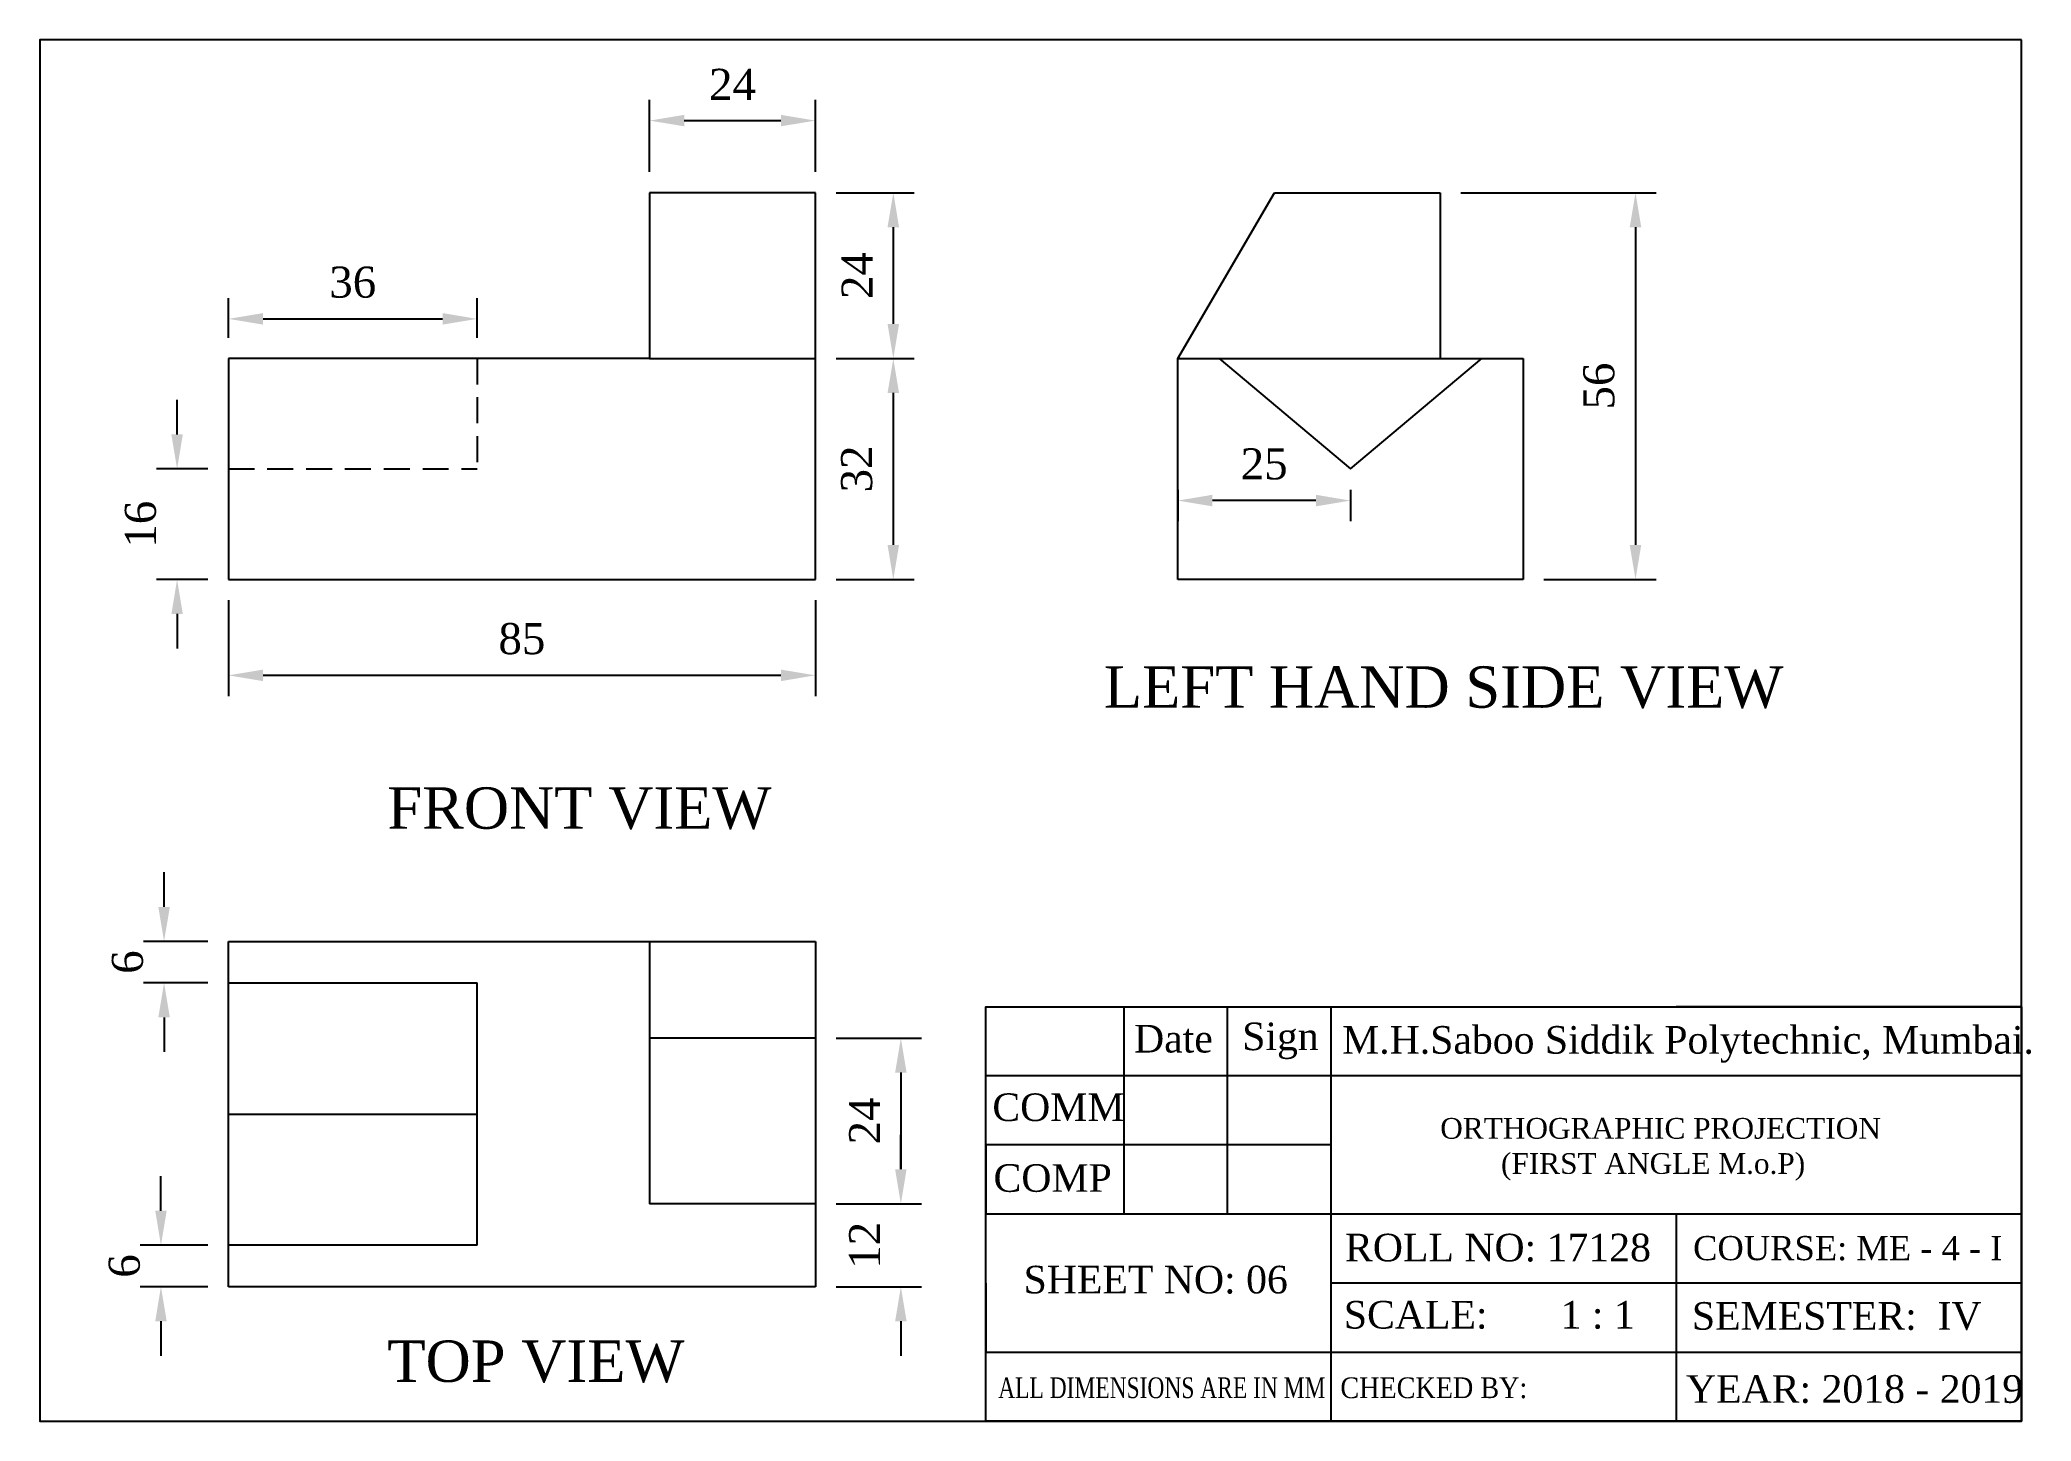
# Model space of a CAD drawing. Header units: inches. Extents: x -10 to 279, y -112 to 88.
import ezdxf

# ---------------------------------------------------------------- set-up
doc = ezdxf.new("R2010")
doc.units = ezdxf.units.IN
doc.header["$LTSCALE"] = 15
doc.header["$MEASUREMENT"] = 0
doc.linetypes.add('HIDDEN', pattern=[0.375, 0.25, -0.125])
doc.styles.add('01', font='times.ttf', dxfattribs={"height": 3})
doc.styles.add('02', font='times.ttf', dxfattribs={"height": 6})
doc.styles.add('Saad Sheet', font='times.ttf')
doc.dimstyles.get("Standard").update_dxf_attribs({"dimtxt": 6, "dimasz": 5, "dimexe": 3, "dimexo": 3, "dimgap": 3, "dimtad": 1, "dimtoh": 1, "dimdec": 0, "dimzin": 0, "dimdsep": 46, "dimtxsty": '01', "dimcen": 0.09, "dimadec": 0, "dimazin": 0, "dimtfac": 1, "dimtdec": 0, "dimtofl": 0, "dimtmove": 0, "dimatfit": 3, "dimfxl": 1, "dimtolj": 1, "dimtzin": 0, "dimarcsym": 0})

# ---------------------------------------------------------------- blocks, each defined once
blk = doc.blocks.new('*D1')
at = {"color": 0, "lineweight": -2, "transparency": 16777216}
for p, q in [((17.5, 7), (17.5, -6.88)), ((102.5, 7), (102.5, -6.88)), ((22.5, -3.88), (97.5, -3.88))]:
    blk.add_line(p, q, dxfattribs=at)
at = {"color": 0, "transparency": 16777216}
for points in [[(22.5, -3.05), (22.5, -4.72), (17.5, -3.88)], [(97.5, -3.05), (97.5, -4.72), (102.5, -3.88)]]:
    blk.add_solid(points, dxfattribs=at)
at = {"layer": 'Defpoints', "color": 0, "transparency": 16777216}
for p in [(17.5, 10), (102.5, 10), (102.5, -3.88)]:
    blk.add_point(p, dxfattribs=at)
at = {"color": 0, "transparency": 16777216, "insert": (60, 1.4), "char_height": 6, "attachment_point": 5, "style": '01'}
blk.add_mtext('\\A1;{\\H0.75x;85}', dxfattribs=at)
blk = doc.blocks.new('*D2')
at = {"color": 0, "lineweight": -2, "transparency": 16777216}
for p, q in [((10.06, 31), (10.06, 36)), ((14.5, 26), (7.06, 26)), ((14.5, 10), (7.06, 10)), ((10.06, 5), (10.06, 0))]:
    blk.add_line(p, q, dxfattribs=at)
at = {"color": 0, "transparency": 16777216}
for points in [[(9.23, 31), (10.89, 31), (10.06, 26)], [(9.23, 5), (10.89, 5), (10.06, 10)]]:
    blk.add_solid(points, dxfattribs=at)
at = {"layer": 'Defpoints', "color": 0, "transparency": 16777216}
for p in [(17.5, 26), (10.06, 10), (17.5, 10)]:
    blk.add_point(p, dxfattribs=at)
at = {"color": 0, "transparency": 16777216, "insert": (4.77, 18), "char_height": 4.5, "attachment_point": 5, "rotation": 90, "style": '01'}
blk.add_mtext('\\A1;16', dxfattribs=at)
blk = doc.blocks.new('*D3')
at = {"color": 0, "lineweight": -2, "transparency": 16777216}
for p, q in [((105.5, 42), (116.79, 42)), ((113.79, 37), (113.79, 15)), ((105.5, 10), (116.79, 10))]:
    blk.add_line(p, q, dxfattribs=at)
at = {"color": 0, "transparency": 16777216}
for points in [[(112.95, 37), (114.62, 37), (113.79, 42)], [(112.95, 15), (114.62, 15), (113.79, 10)]]:
    blk.add_solid(points, dxfattribs=at)
at = {"layer": 'Defpoints', "color": 0, "transparency": 16777216}
for p in [(102.5, 42), (102.5, 10), (113.79, 10)]:
    blk.add_point(p, dxfattribs=at)
at = {"color": 0, "transparency": 16777216, "insert": (108.5, 26), "char_height": 4.5, "attachment_point": 5, "rotation": 90, "style": '01'}
blk.add_mtext('\\A1;32', dxfattribs=at)
blk = doc.blocks.new('*D4')
at = {"color": 0, "lineweight": -2, "transparency": 16777216}
for p, q in [((105.5, 66), (116.79, 66)), ((113.79, 61), (113.79, 47)), ((105.5, 42), (116.79, 42))]:
    blk.add_line(p, q, dxfattribs=at)
at = {"color": 0, "transparency": 16777216}
for points in [[(112.95, 61), (114.62, 61), (113.79, 66)], [(112.95, 47), (114.62, 47), (113.79, 42)]]:
    blk.add_solid(points, dxfattribs=at)
at = {"layer": 'Defpoints', "color": 0, "transparency": 16777216}
for p in [(102.5, 66), (102.5, 42), (113.79, 42)]:
    blk.add_point(p, dxfattribs=at)
at = {"color": 0, "transparency": 16777216, "insert": (108.54, 54), "char_height": 4.5, "attachment_point": 5, "rotation": 90, "style": '01'}
blk.add_mtext('\\A1;24', dxfattribs=at)
blk = doc.blocks.new('*D5')
at = {"color": 0, "lineweight": -2, "transparency": 16777216}
for p, q in [((78.5, 69), (78.5, 79.44)), ((102.5, 69), (102.5, 79.44)), ((83.5, 76.44), (97.5, 76.44))]:
    blk.add_line(p, q, dxfattribs=at)
at = {"color": 0, "transparency": 16777216}
for points in [[(83.5, 77.27), (83.5, 75.61), (78.5, 76.44)], [(97.5, 77.27), (97.5, 75.61), (102.5, 76.44)]]:
    blk.add_solid(points, dxfattribs=at)
at = {"layer": 'Defpoints', "color": 0, "transparency": 16777216}
for p in [(102.5, 76.44), (78.5, 66), (102.5, 66)]:
    blk.add_point(p, dxfattribs=at)
at = {"color": 0, "transparency": 16777216, "insert": (90.5, 81.69), "char_height": 4.5, "attachment_point": 5, "style": '01'}
blk.add_mtext('\\A1;24', dxfattribs=at)
blk = doc.blocks.new('*D6')
at = {"color": 0, "lineweight": -2, "transparency": 16777216}
for p, q in [((17.5, 45), (17.5, 50.73)), ((53.5, 45), (53.5, 50.73)), ((22.5, 47.73), (48.5, 47.73))]:
    blk.add_line(p, q, dxfattribs=at)
at = {"color": 0, "transparency": 16777216}
for points in [[(22.5, 48.57), (22.5, 46.9), (17.5, 47.73)], [(48.5, 48.57), (48.5, 46.9), (53.5, 47.73)]]:
    blk.add_solid(points, dxfattribs=at)
at = {"layer": 'Defpoints', "color": 0, "transparency": 16777216}
for p in [(53.5, 47.73), (17.5, 42), (53.5, 42)]:
    blk.add_point(p, dxfattribs=at)
at = {"color": 0, "transparency": 16777216, "insert": (35.5, 53.02), "char_height": 4.5, "attachment_point": 5, "style": '01'}
blk.add_mtext('\\A1;36', dxfattribs=at)
blk = doc.blocks.new('*D7')
at = {"color": 0, "lineweight": -2, "transparency": 16777216}
for p, q in [((155, 23), (155, 18.42)), ((175, 21.42), (160, 21.42)), ((180, 23), (180, 18.42))]:
    blk.add_line(p, q, dxfattribs=at)
at = {"color": 0, "transparency": 16777216}
for points in [[(160, 22.26), (160, 20.59), (155, 21.42)], [(175, 22.26), (175, 20.59), (180, 21.42)]]:
    blk.add_solid(points, dxfattribs=at)
at = {"layer": 'Defpoints', "color": 0, "transparency": 16777216}
for p in [(155, 26), (180, 26), (155, 21.42)]:
    blk.add_point(p, dxfattribs=at)
at = {"color": 0, "transparency": 16777216, "insert": (167.5, 26.71), "char_height": 4.5, "attachment_point": 5, "style": '01'}
blk.add_mtext('\\A1;25', dxfattribs=at)
blk = doc.blocks.new('*D8')
at = {"color": 0, "lineweight": -2, "transparency": 16777216}
for p, q in [((196, 66), (224.28, 66)), ((221.28, 61), (221.28, 15)), ((208, 10), (224.28, 10))]:
    blk.add_line(p, q, dxfattribs=at)
at = {"color": 0, "transparency": 16777216}
for points in [[(220.44, 61), (222.11, 61), (221.28, 66)], [(220.44, 15), (222.11, 15), (221.28, 10)]]:
    blk.add_solid(points, dxfattribs=at)
at = {"layer": 'Defpoints', "color": 0, "transparency": 16777216}
for p in [(193, 66), (205, 10), (221.28, 10)]:
    blk.add_point(p, dxfattribs=at)
at = {"color": 0, "transparency": 16777216, "insert": (215.99, 38), "char_height": 4.5, "attachment_point": 5, "rotation": 90, "style": '01'}
blk.add_mtext('\\A1;56', dxfattribs=at)
blk = doc.blocks.new('*D9')
at = {"color": 0, "lineweight": -2, "transparency": 16777216}
for p, q in [((8.17, -37.4), (8.17, -32.4)), ((14.5, -42.4), (5.17, -42.4)), ((14.5, -48.4), (5.17, -48.4)), ((8.17, -53.4), (8.17, -58.4))]:
    blk.add_line(p, q, dxfattribs=at)
at = {"color": 0, "transparency": 16777216}
for points in [[(7.34, -37.4), (9.01, -37.4), (8.17, -42.4)], [(7.34, -53.4), (9.01, -53.4), (8.17, -48.4)]]:
    blk.add_solid(points, dxfattribs=at)
at = {"layer": 'Defpoints', "color": 0, "transparency": 16777216}
for p in [(17.5, -42.4), (8.17, -48.4), (17.5, -48.4)]:
    blk.add_point(p, dxfattribs=at)
at = {"color": 0, "transparency": 16777216, "insert": (2.89, -45.4), "char_height": 4.5, "attachment_point": 5, "rotation": 90, "style": '01'}
blk.add_mtext('\\A1;6', dxfattribs=at)
blk = doc.blocks.new('*D10')
at = {"color": 0, "lineweight": -2, "transparency": 16777216}
for p, q in [((7.72, -81.4), (7.72, -76.4)), ((14.5, -86.4), (4.72, -86.4)), ((14.5, -92.4), (4.72, -92.4)), ((7.72, -97.4), (7.72, -102.4))]:
    blk.add_line(p, q, dxfattribs=at)
at = {"color": 0, "transparency": 16777216}
for points in [[(6.89, -81.4), (8.55, -81.4), (7.72, -86.4)], [(6.89, -97.4), (8.55, -97.4), (7.72, -92.4)]]:
    blk.add_solid(points, dxfattribs=at)
at = {"layer": 'Defpoints', "color": 0, "transparency": 16777216}
for p in [(7.72, -86.4), (17.5, -86.4), (17.5, -92.4)]:
    blk.add_point(p, dxfattribs=at)
at = {"color": 0, "transparency": 16777216, "insert": (2.43, -89.4), "char_height": 4.5, "attachment_point": 5, "rotation": 90, "style": '01'}
blk.add_mtext('\\A1;6', dxfattribs=at)
blk = doc.blocks.new('*D11')
at = {"color": 0, "lineweight": -2, "transparency": 16777216}
for p, q in [((105.5, -56.4), (117.88, -56.4)), ((114.88, -61.4), (114.88, -75.4)), ((105.5, -80.4), (117.88, -80.4))]:
    blk.add_line(p, q, dxfattribs=at)
at = {"color": 0, "transparency": 16777216}
for points in [[(114.05, -61.4), (115.71, -61.4), (114.88, -56.4)], [(114.05, -75.4), (115.71, -75.4), (114.88, -80.4)]]:
    blk.add_solid(points, dxfattribs=at)
at = {"layer": 'Defpoints', "color": 0, "transparency": 16777216}
for p in [(102.5, -56.4), (102.5, -80.4), (114.88, -80.4)]:
    blk.add_point(p, dxfattribs=at)
at = {"color": 0, "transparency": 16777216, "insert": (109.63, -68.4), "char_height": 4.5, "attachment_point": 5, "rotation": 90, "style": '01'}
blk.add_mtext('\\A1;24', dxfattribs=at)
blk = doc.blocks.new('*D12')
at = {"color": 0, "lineweight": -2, "transparency": 16777216}
for p, q in [((114.88, -75.4), (114.88, -70.4)), ((105.5, -80.4), (117.88, -80.4)), ((105.5, -92.4), (117.88, -92.4)), ((114.88, -97.4), (114.88, -102.4))]:
    blk.add_line(p, q, dxfattribs=at)
at = {"color": 0, "transparency": 16777216}
for points in [[(114.05, -75.4), (115.71, -75.4), (114.88, -80.4)], [(114.05, -97.4), (115.71, -97.4), (114.88, -92.4)]]:
    blk.add_solid(points, dxfattribs=at)
at = {"layer": 'Defpoints', "color": 0, "transparency": 16777216}
for p in [(102.5, -80.4), (102.5, -92.4), (114.88, -92.4)]:
    blk.add_point(p, dxfattribs=at)
at = {"color": 0, "transparency": 16777216, "insert": (109.63, -86.4), "char_height": 4.5, "attachment_point": 5, "rotation": 90, "style": '01'}
blk.add_mtext('\\A1;12', dxfattribs=at)

msp = doc.modelspace()

# ---------------------------------------------------------------- linework, layer by layer
for p, q in [((102.5, 66), (78.5, 66)), ((78.5, 66), (78.5, 42)), ((102.5, 10), (102.5, 66)), ((155, 42), (169, 66)), ((169, 66), (193, 66)), ((193, 66), (193, 42)), ((78.5, 42), (17.5, 42)), ((17.5, 42), (17.5, 10)), ((78.5, 42), (102.5, 42)), ((155, 10), (155, 42)), ((155, 42), (205, 42)), ((161, 42), (180, 26)), ((180, 26), (199, 42)), ((205, 42), (205, 10)), ((17.5, 10), (102.5, 10)), ((205, 10), (155, 10)), ((17.5, -42.4), (102.5, -42.4)), ((17.5, -92.4), (17.5, -42.4)), ((78.5, -42.4), (78.5, -80.4)), ((102.5, -42.4), (102.5, -92.4)), ((17.5, -48.4), (53.5, -48.4)), ((53.5, -86.4), (53.5, -48.4)), ((277.18, -51.87), (277.18, -111.87)), ((102.5, -56.4), (78.5, -56.4)), ((17.5, -67.4), (53.5, -67.4)), ((102.5, -80.4), (78.5, -80.4)), ((53.5, -86.4), (17.5, -86.4)), ((102.5, -92.4), (17.5, -92.4))]:
    msp.add_line(p, q)
at = {"linetype": 'HIDDEN'}
for p in [(53.5, 42), (17.5, 26)]:
    msp.add_line(p, (53.5, 26), dxfattribs=at)
msp.add_lwpolyline([(277.18, 88.13), (-9.82, 88.13), (-9.82, -111.87), (277.18, -111.87)], close=True)
for points in [[(277.18, -71.87), (277.18, -61.87), (127.18, -61.87), (127.18, -51.87), (147.18, -51.87), (147.18, -81.87), (162.18, -81.87), (162.18, -51.87)], [(277.18, -111.87), (127.18, -111.87), (127.18, -51.87), (277.18, -51.87), (227.18, -51.87)], [(227.18, -81.87), (227.18, -111.87), (177.18, -111.87), (177.18, -51.87)], [(177.18, -71.87), (127.18, -71.87), (127.18, -81.87), (277.18, -81.87), (277.18, -91.87), (177.18, -91.87)], [(127.18, -91.87), (127.18, -101.87), (277.18, -101.87)]]:
    msp.add_lwpolyline(points)

# ---------------------------------------------------------------- texts
for s, height, style, p in [('LEFT HAND SIDE VIEW', 6, '02', (144.28, -8.57)), ('FRONT VIEW', 6, '02', (40.51, -26.09)), ('Date', 4, 'Saad Sheet', (148.66, -58.49)), ('Sign', 4, 'Saad Sheet', (164.32, -58.15)), ('M.H.Saboo Siddik Polytechnic, Mumbai.', 4, 'Saad Sheet', (178.79, -58.66)), ('COMM', 4, 'Saad Sheet', (128.13, -68.41)), ('ORTHOGRAPHIC PROJECTION', 3, '01', (193, -70.97)), ('COMP', 4, 'Saad Sheet', (128.3, -78.66)), ('(FIRST ANGLE M.o.P)', 3, '01', (201.8, -76.06)), ('ROLL NO: 17128', 4, 'Saad Sheet', (179.21, -88.73)), ('COURSE: ME - 4 - I', 3.5, 'Saad Sheet', (229.62, -88.56)), ('   SHEET NO: 06', 4, 'Saad Sheet', (128.13, -93.37)), ('SCALE:       1 : 1', 4, 'Saad Sheet', (179.04, -98.46)), ('SEMESTER:  IV', 4, 'Saad Sheet', (229.45, -98.63)), ('TOP VIEW', 6, '02', (40.51, -106.18)), ('YEAR: 2018 - 2019', 4, 'Saad Sheet', (228.59, -109.21))]:
    msp.add_text(s, height=height, dxfattribs=dict(style=style)).set_placement(p)
at = {"style": 'Saad Sheet'}
for s, width, p in [('ALL DIMENSIONS ARE IN MM ', 0.75, (128.98, -108.53)), ('CHECKED BY:', 0.9, (178.53, -108.53))]:
    msp.add_text(s, height=3, dxfattribs=dict(at, width=width)).set_placement(p)

# ---------------------------------------------------------------- dimensions: what is measured, and where the dimension line sits
for base, p1, p2, picture, middle in [((102.5, 76.44), (78.5, 66), (102.5, 66), '*D5', (90.5, 81.69)), ((53.5, 47.73), (17.5, 42), (53.5, 42), '*D6', (35.5, 53.02)), ((155, 21.42), (180, 26), (155, 26), '*D7', (167.5, 26.71))]:
    dim = msp.add_linear_dim(base=base, p1=p1, p2=p2, dimstyle='Standard')
    dim.commit()
    dim.dimension.update_dxf_attribs({"geometry": picture, "text_midpoint": middle})
for base, p1, p2, picture, middle in [((113.79, 42), (102.5, 66), (102.5, 42), '*D4', (108.54, 54)), ((221.28, 10), (193, 66), (205, 10), '*D8', (215.99, 38)), ((113.79, 10), (102.5, 42), (102.5, 10), '*D3', (108.5, 26)), ((10.06, 10), (17.5, 26), (17.5, 10), '*D2', (4.77, 18)), ((114.88, -80.4), (102.5, -56.4), (102.5, -80.4), '*D11', (109.63, -68.4)), ((114.88, -92.4), (102.5, -80.4), (102.5, -92.4), '*D12', (109.63, -86.4))]:
    dim = msp.add_linear_dim(base=base, p1=p1, p2=p2, angle=90, dimstyle='Standard')
    dim.commit()
    dim.dimension.update_dxf_attribs({"geometry": picture, "text_midpoint": middle})
dim = msp.add_linear_dim(base=(102.5, -3.88), p1=(17.5, 10), p2=(102.5, 10), text='{\\H0.75x;<>}', dimstyle='Standard')
dim.commit()
dim.dimension.update_dxf_attribs({"geometry": '*D1', "text_midpoint": (60, 1.4)})
for base, p1, p2, picture, middle in [((8.17, -48.4), (17.5, -42.4), (17.5, -48.4), '*D9', (8.17, -45.4)), ((7.72, -86.4), (17.5, -92.4), (17.5, -86.4), '*D10', (7.72, -89.4))]:
    dim = msp.add_linear_dim(base=base, p1=p1, p2=p2, angle=90, dimstyle='Standard')
    dim.commit()
    dim.dimension.update_dxf_attribs({"geometry": picture, "text_midpoint": middle, "dimtype": 160})

doc.saveas('drawing.dxf')
